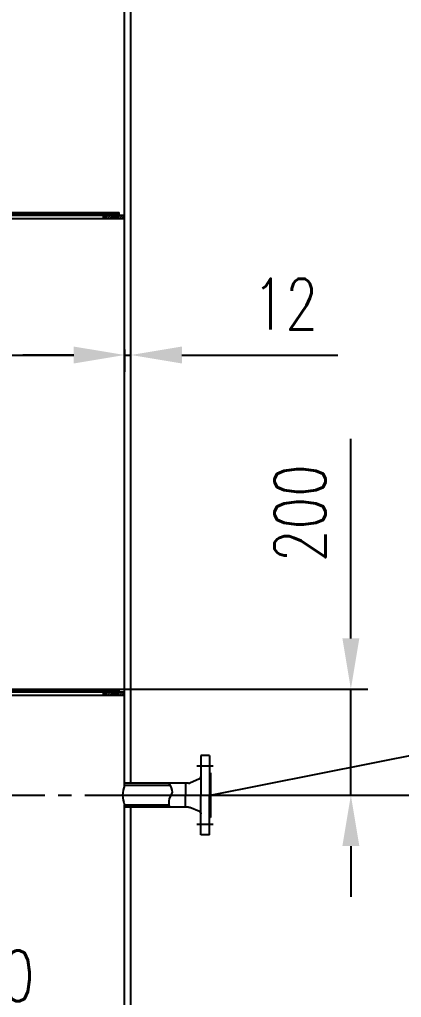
# Model space of a CAD drawing. Extents: x 16825 to 205982, y -10874 to 68273.
# Drawn here: x 165552 to 166273, y 36625 to 38471 of the extents above; entities that cross this region are included whole.
import ezdxf

# ---------------------------------------------------------------- set-up
doc = ezdxf.new("R2010")
doc.units = 0
doc.header["$LTSCALE"] = 5
doc.header["$MEASUREMENT"] = 0
doc.linetypes.add('CENTER', pattern=[18, 15, -1, 1, -1])
doc.layers.get('DEFPOINTS').update_dxf_attribs({"linetype": 'CONTINUOUS'})
for name, color, linetype in [('CEN', 6, 'CENTER'), ('DIM', 1, 'CONTINUOUS'), ('HAT', 8, 'CONTINUOUS'), ('THIN', 1, 'CONTINUOUS'), ('THINK', 2, 'CONTINUOUS'), ('THK', 2, 'CONTINUOUS')]:
    doc.layers.add(name, color=color, linetype=linetype)
doc.styles.get("Standard").update_dxf_attribs({"font": 'simplex', "width": 0.75, "bigfont": 'hzdx'})
doc.dimstyles.new('DIM3', dxfattribs={"dimscale": 0, "dimtxt": 3, "dimasz": 3, "dimexe": 1, "dimexo": 0, "dimgap": 1.5, "dimtad": 1, "dimdec": 4, "dimdsep": 46, "dimtxsty": 'Standard', "dimcen": 3, "dimclrd": 1, "dimclrt": 3, "dimadec": 0, "dimazin": 0, "dimtfac": 0.75, "dimtdec": 4, "dimtix": 1, "dimtmove": 0, "dimatfit": 0, "dimfxl": 0, "dimtolj": 1, "dimtzin": 0, "dimarcsym": 0})

# ---------------------------------------------------------------- blocks, each defined once
blk = doc.blocks.new('*D143')
at = {"layer": 'DEFPOINTS', "color": 0}
for p in [(166444.9, 66851.4), (165942.4, 28756.4), (167697.2, 28756.4)]:
    blk.add_point(p, dxfattribs=at)
at = {"layer": 'DIM', "lineweight": -2}
for p, q in [((166444.9, 66851.4), (167729.2, 66851.4)), ((165942.4, 28756.4), (167729.2, 28756.4))]:
    blk.add_line(p, q, dxfattribs=at)
at = {"layer": 'DIM', "color": 1, "lineweight": -2}
blk.add_line((167697.2, 66755.4), (167697.2, 28852.4), dxfattribs=at)
at = {"layer": 'DIM', "color": 1}
for points in [[(167681.2, 66755.4), (167713.2, 66755.4), (167697.2, 66851.4)], [(167681.2, 28852.4), (167713.2, 28852.4), (167697.2, 28756.4)]]:
    blk.add_solid(points, dxfattribs=at)
at = {"layer": 'DIM', "color": 3, "insert": (167601.2, 47803.9), "char_height": 96, "attachment_point": 5, "rotation": 90}
blk.add_mtext('\\A1;~38095', dxfattribs=at)
blk = doc.blocks.new('*D38')
at = {"layer": 'DEFPOINTS', "color": 0}
for p in [(165768.4, 59631.4), (167424.3, 59631.4), (165762.4, 34581.4)]:
    blk.add_point(p, dxfattribs=at)
at = {"layer": 'DIM', "lineweight": -2}
for p, q in [((165768.4, 59631.4), (167456.3, 59631.4)), ((165762.4, 34581.4), (167456.3, 34581.4))]:
    blk.add_line(p, q, dxfattribs=at)
at = {"layer": 'DIM', "color": 1, "lineweight": -2}
blk.add_line((167424.3, 34677.4), (167424.3, 59535.4), dxfattribs=at)
at = {"layer": 'DIM', "color": 1}
for points in [[(167408.3, 59535.4), (167440.3, 59535.4), (167424.3, 59631.4)], [(167408.3, 34677.4), (167440.3, 34677.4), (167424.3, 34581.4)]]:
    blk.add_solid(points, dxfattribs=at)
at = {"layer": 'DIM', "color": 3, "insert": (167328.3, 47106.4), "char_height": 96, "attachment_point": 5, "rotation": 90}
blk.add_mtext('\\A1;25050', dxfattribs=at)
blk = doc.blocks.new('*D114')
at = {"layer": 'DEFPOINTS', "color": 0}
for p in [(164950.4, 36569.3), (164950.4, 36438.1), (165962.4, 36341.7)]:
    blk.add_point(p, dxfattribs=at)
at = {"layer": 'DIM', "lineweight": -2}
for p, q in [((164950.4, 36438.1), (164950.4, 36601.3)), ((165962.4, 36341.7), (165962.4, 36601.3))]:
    blk.add_line(p, q, dxfattribs=at)
at = {"layer": 'DIM', "color": 1, "lineweight": -2}
blk.add_line((165866.4, 36569.3), (165046.4, 36569.3), dxfattribs=at)
at = {"layer": 'DIM', "color": 1}
for points in [[(165046.4, 36585.3), (165046.4, 36553.3), (164950.4, 36569.3)], [(165866.4, 36585.3), (165866.4, 36553.3), (165962.4, 36569.3)]]:
    blk.add_solid(points, dxfattribs=at)
at = {"layer": 'DIM', "color": 3, "insert": (165456.4, 36665.3), "char_height": 96, "attachment_point": 5}
blk.add_mtext('\\A1;1000', dxfattribs=at)
blk = doc.blocks.new('*D153')
at = {"layer": 'DEFPOINTS', "color": 0}
for p in [(165750.4, 37847.8), (165750.4, 37837.5), (164150.4, 37754.4)]:
    blk.add_point(p, dxfattribs=at)
at = {"layer": 'DIM', "lineweight": -2}
for p, q in [((164150.4, 37754.4), (164150.4, 37869.5)), ((165750.4, 37847.8), (165750.4, 37805.5))]:
    blk.add_line(p, q, dxfattribs=at)
at = {"layer": 'DIM', "color": 1, "lineweight": -2}
blk.add_line((164246.4, 37837.5), (165654.4, 37837.5), dxfattribs=at)
at = {"layer": 'DIM', "color": 1}
for points in [[(164246.4, 37853.5), (164246.4, 37821.5), (164150.4, 37837.5)], [(165654.4, 37853.5), (165654.4, 37821.5), (165750.4, 37837.5)]]:
    blk.add_solid(points, dxfattribs=at)
at = {"layer": 'DIM', "color": 3, "insert": (164950.4, 37933.5), "char_height": 96, "attachment_point": 5}
blk.add_mtext('\\A1;%%C1600', dxfattribs=at)
blk = doc.blocks.new('*D89')
at = {"layer": 'DEFPOINTS', "color": 0}
for p in [(165740.4, 37206.4), (165950, 37006.4), (166177.5, 37006.4)]:
    blk.add_point(p, dxfattribs=at)
at = {"layer": 'DIM', "color": 1, "lineweight": -2}
for p, q in [((166177.5, 37302.4), (166177.5, 37679.5)), ((166177.5, 37006.4), (166177.5, 37206.4)), ((166177.5, 36910.4), (166177.5, 36814.4))]:
    blk.add_line(p, q, dxfattribs=at)
at = {"layer": 'DIM', "lineweight": -2}
for p, q in [((165740.4, 37206.4), (166209.5, 37206.4)), ((165950, 37006.4), (166209.5, 37006.4))]:
    blk.add_line(p, q, dxfattribs=at)
at = {"layer": 'DIM', "color": 1}
for points in [[(166161.5, 37302.4), (166193.5, 37302.4), (166177.5, 37206.4)], [(166161.5, 36910.4), (166193.5, 36910.4), (166177.5, 37006.4)]]:
    blk.add_solid(points, dxfattribs=at)
at = {"layer": 'DIM', "color": 3, "insert": (166081.5, 37538.9), "char_height": 96, "attachment_point": 5, "rotation": 90}
blk.add_mtext('\\A1;200', dxfattribs=at)
blk = doc.blocks.new('*D154')
at = {"layer": 'DEFPOINTS', "color": 0}
for p in [(165750.4, 37837.5), (165762.4, 37837.5), (165762.4, 37836.8)]:
    blk.add_point(p, dxfattribs=at)
at = {"layer": 'DIM', "lineweight": -2}
for p, q in [((165750.4, 37837.5), (165750.4, 37869.5)), ((165762.4, 37836.8), (165762.4, 37869.5))]:
    blk.add_line(p, q, dxfattribs=at)
at = {"layer": 'DIM', "color": 1, "lineweight": -2}
for p, q in [((165654.4, 37837.5), (165558.4, 37837.5)), ((165750.4, 37837.5), (165762.4, 37837.5)), ((165858.4, 37837.5), (166153.2, 37837.5))]:
    blk.add_line(p, q, dxfattribs=at)
at = {"layer": 'DIM', "color": 1}
for points in [[(165654.4, 37853.5), (165654.4, 37821.5), (165750.4, 37837.5)], [(165858.4, 37853.5), (165858.4, 37821.5), (165762.4, 37837.5)]]:
    blk.add_solid(points, dxfattribs=at)
at = {"layer": 'DIM', "color": 3, "insert": (166053.8, 37933.5), "char_height": 96, "attachment_point": 5}
blk.add_mtext('\\A1;12', dxfattribs=at)

msp = doc.modelspace()

# ---------------------------------------------------------------- hatches: boundary and pattern name
at = {"layer": 'HAT'}
h = msp.add_hatch(dxfattribs=at)
h.set_pattern_fill('ANSI31', color=256, style=0)
h.set_pattern_definition([(45, (164503.711, 36014.4804), (-2.245064, 2.245064), [])])
h.paths.add_polyline_path([(165710.377, 38101.373), (165710.377, 38095.373), (165750.377, 38095.373), (165750.377, 38101.373)])
h = msp.add_hatch(dxfattribs=at)
h.set_pattern_fill('ANSI31', color=256, style=0)
h.set_pattern_definition([(45, (164503.711, 35114.4804), (-2.245064, 2.245064), [])])
h.paths.add_polyline_path([(165710.377, 37201.373), (165710.377, 37195.373), (165750.377, 37195.373), (165750.377, 37201.373)])

# ---------------------------------------------------------------- linework, layer by layer
at = {"layer": 'CEN'}
for p, q in [((165917.863, 37061.373), (165886.89, 37061.373)), ((165917.863, 36951.373), (165886.89, 36951.373))]:
    msp.add_line(p, q, dxfattribs=at)
at = {"layer": 'CEN', "ltscale": 5}
msp.add_line((164774.992, 37006.373), (168073.886, 37006.373), dxfattribs=at)
at = {"layer": 'THIN'}
msp.add_line((165912.377, 37006.373), (168591.455, 37538.245), dxfattribs=at)
at = {"layer": 'THINK'}
for p, q in [((165750.377, 38095.373), (165750.377, 38101.373)), ((165750.377, 37195.373), (165750.377, 37201.373))]:
    msp.add_line(p, q, dxfattribs=at)
at = {"layer": 'THK'}
for p, q in [((165750.377, 37024.873), (165750.377, 41718.373)), ((165762.377, 37028.873), (165762.377, 41715.373)), ((165447.612, 38095.373), (165750.377, 38095.373)), ((165448.377, 38101.373), (165750.377, 38101.373)), ((165452.037, 38106.373), (165740.377, 38106.373)), ((165452.377, 38103.373), (165740.377, 38103.373)), ((165710.377, 38095.373), (165710.377, 38103.373)), ((165740.377, 38101.373), (165740.377, 38106.373)), ((165452.037, 37206.373), (165740.377, 37206.373)), ((165740.377, 37201.373), (165740.377, 37206.373)), ((165447.612, 37195.373), (165750.377, 37195.373)), ((165448.377, 37201.373), (165750.377, 37201.373)), ((165452.377, 37203.373), (165740.377, 37203.373)), ((165710.377, 37195.373), (165710.377, 37203.373)), ((165894.377, 37081.373), (165894.377, 37006.373)), ((165910.377, 37081.373), (165894.377, 37081.373)), ((165910.377, 37081.373), (165910.377, 37006.373)), ((165912.377, 37048.373), (165910.377, 37048.373)), ((165912.377, 37048.373), (165912.377, 36964.373)), ((165865.377, 37028.873), (165750.377, 37028.873)), ((165836.407, 37024.873), (165750.377, 37024.873)), ((165865.377, 37028.873), (165865.377, 37006.373)), ((165871.249, 37028.873), (165865.377, 37028.873)), ((165891.522, 37037.017), (165873.395, 37029.356)), ((165750.377, 36456.373), (165750.377, 36987.873)), ((165834.032, 36987.873), (165750.377, 36987.873)), ((165865.377, 36983.873), (165750.377, 36983.873)), ((165762.377, 36466.373), (165762.377, 36983.873)), ((165912.377, 36964.373), (165910.377, 36964.373))]:
    msp.add_line(p, q, dxfattribs=at)
at = {"layer": 'THK', "extrusion": (0, 1.22461e-16, -1)}
for p, q in [((165865.377, 36983.873), (165865.377, 37006.373)), ((165894.377, 36931.373), (165894.377, 37006.373)), ((165910.377, 36931.373), (165910.377, 37006.373)), ((165871.249, 36983.873), (165865.377, 36983.873)), ((165891.522, 36975.729), (165873.395, 36983.389)), ((165910.377, 36931.373), (165894.377, 36931.373))]:
    msp.add_line(p, q, dxfattribs=at)
at = {"layer": 'THK'}
for centre, radius, start, end in [((165889.377, 37041.533), 5, 295.407718, 0), ((165792.772, 37006.373), 46.256, 156.4252, 203.5748), ((165871.249, 37033.873), 5, 270, 295.407718)]:
    msp.add_arc(centre, radius, start, end, dxfattribs=at)
at = {"layer": 'THK', "extrusion": (0, 1.22461e-16, -1)}
for centre, start, end in [((-165871.249, 36978.873), 90, 115.407718), ((-165889.377, 36971.212), 115.407718, 180)]:
    msp.add_arc(centre, 5, start, end, dxfattribs=at)
at = {"layer": 'THK'}
msp.add_open_spline([(165834.144, 37028.873), (165837.442, 37023.174), (165843.247, 37013.146), (165832.539, 36998.82), (165833.467, 36989.18), (165834.945, 36983.873)], degree=3, knots=[0, 0, 0, 0, 17.86756612, 31.43893836, 47.44539023, 47.44539023, 47.44539023, 47.44539023], dxfattribs=at)

# ---------------------------------------------------------------- dimensions: what is measured, and where the dimension line sits
at = {"layer": 'DIM'}
dim = msp.add_linear_dim(base=(167697.235, 28756.373), p1=(166444.904, 66851.373), p2=(165942.377, 28756.373), angle=90, text='~38095', dimstyle='DIM3', override={"dimscale": 32, "dimdec": 2, "dimclre": 256, "dimtdec": 2}, dxfattribs=at)
dim.commit()
dim.dimension.update_dxf_attribs({"geometry": '*D143', "text_midpoint": (167601.235, 47803.873)})
dim = msp.add_linear_dim(base=(167424.251, 59631.373), p1=(165762.377, 34581.373), p2=(165768.377, 59631.373), angle=90, dimstyle='DIM3', override={"dimscale": 32, "dimdec": 2, "dimclre": 256, "dimtdec": 2}, dxfattribs=at)
dim.commit()
dim.dimension.update_dxf_attribs({"geometry": '*D38', "text_midpoint": (167328.251, 47106.373)})
for base, p1, p2, text, picture, middle in [((165750.377, 37837.454), (164150.377, 37754.365), (165750.377, 37847.84), '%%C<>', '*D153', (164950.377, 37933.454)), ((164950.377, 36569.29), (165962.377, 36341.714), (164950.377, 36438.129), '1000', '*D114', (165456.377, 36665.29))]:
    dim = msp.add_linear_dim(base=base, p1=p1, p2=p2, text=text, dimstyle='DIM3', override={"dimscale": 32, "dimdec": 2, "dimclre": 256, "dimtdec": 2}, dxfattribs=at)
    dim.commit()
    dim.dimension.update_dxf_attribs({"geometry": picture, "text_midpoint": middle})
dim = msp.add_linear_dim(base=(165762.377, 37837.454), p1=(165750.377, 37837.454), p2=(165762.377, 37836.835), dimstyle='DIM3', override={"dimscale": 32, "dimdec": 2, "dimclre": 256, "dimtdec": 2}, dxfattribs=at)
dim.commit()
dim.dimension.update_dxf_attribs({"geometry": '*D154', "text_midpoint": (166053.805, 37837.454), "dimtype": 160})
dim = msp.add_linear_dim(base=(166177.545, 37006.373), p1=(165740.377, 37206.373), p2=(165949.97, 37006.373), angle=90, dimstyle='DIM3', override={"dimscale": 32, "dimdec": 2, "dimclre": 256, "dimtdec": 2}, dxfattribs=at)
dim.commit()
dim.dimension.update_dxf_attribs({"geometry": '*D89', "text_midpoint": (166177.545, 37538.944), "dimtype": 160})

doc.saveas('drawing.dxf')
